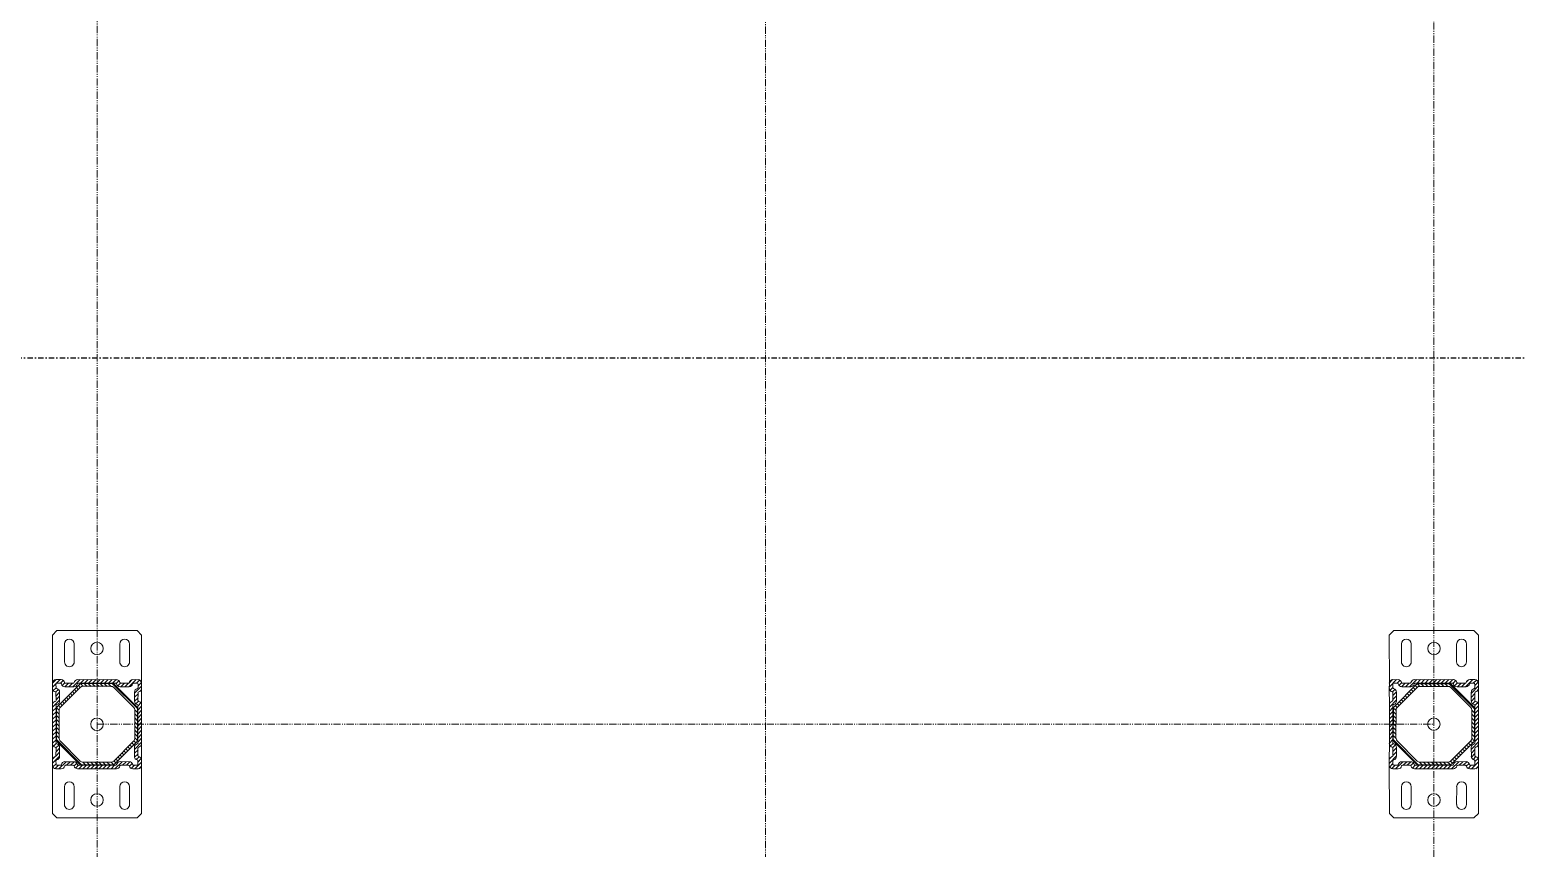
# Model space of a CAD drawing. Header units: millimetres. Extents: x 2179 to 44859, y 3478 to 159868.
# Drawn here: x 22321 to 23989, y 131248 to 132166 of the extents above; entities that cross this region are included whole.
import ezdxf

# ---------------------------------------------------------------- set-up
doc = ezdxf.new("R2010")
doc.units = ezdxf.units.MM
doc.linetypes.add('1_Čerchovaná 6_0mm', pattern=[12, 6, -3, 0, -3])
doc.linetypes.add('IMPORT-PHANTOM2', pattern=[14.732, 8.128, -1.524, 1.016, -1.524, 1.016, -1.524])
for name, color, linetype, lineweight in [('0-1', 7, 'IMPORT-PHANTOM2', 9), ('0-2', 7, 'Continuous', 9), ('2966-1_navrh dispozice stroju-HK_dwg-1', 7, 'Continuous', 9)]:
    doc.layers.add(name, color=color, linetype=linetype, lineweight=lineweight)
doc.layers.add('S-GRID-1', color=9, linetype='1_Čerchovaná 6_0mm', lineweight=25, true_color=0x808080)

# ---------------------------------------------------------------- blocks, each defined once
blk = doc.blocks.new('2966-1_navrh dispozice stroju-HK_dwg__X1464-903039-1NP _ stroje - KOTVÍCÍ BODY')
at = {"layer": '0-2'}
for p, q in [((-8393.8, 7765.3), (-8365.5, 7793.6)), ((-8364, 7790.6), (-8361, 7793.6)), ((-8359.5, 7790.6), (-8356.5, 7793.6)), ((-8355, 7790.6), (-8352, 7793.6)), ((-8350.5, 7790.6), (-8347.5, 7793.6)), ((-8346, 7790.6), (-8343, 7793.6)), ((-8341.5, 7790.6), (-8338.5, 7793.6)), ((-8337.1, 7790.6), (-8334.1, 7793.6)), ((-8332.6, 7790.6), (-8329.8, 7793.3)), ((-8329.4, 7789.3), (-8327.3, 7791.4)), ((-8327.1, 7787), (-8325, 7789.2)), ((-8324.9, 7784.8), (-8322.8, 7786.9)), ((-8322.7, 7782.5), (-8320.5, 7784.7)), ((-8320.4, 7780.3), (-8318.3, 7782.4)), ((-8318.2, 7778.1), (-8316, 7780.2)), ((-8315.9, 7775.8), (-8313.8, 7777.9)), ((-8313.7, 7773.6), (-8311.6, 7775.7)), ((-8311.4, 7771.3), (-8309.3, 7773.4)), ((-8393.8, 7760.8), (-8390.8, 7763.8)), ((-8393.8, 7756.3), (-8390.8, 7759.3)), ((-8309.2, 7769.1), (-8307.1, 7771.2)), ((-8306.9, 7766.8), (-8304.8, 7768.9)), ((-8305.8, 7763.5), (-8303, 7766.3)), ((-8305.8, 7759), (-8302.8, 7762)), ((-8305.8, 7754.5), (-8302.8, 7757.5)), ((-8393.8, 7751.8), (-8390.8, 7754.8)), ((-8393.8, 7747.3), (-8390.8, 7750.3)), ((-8393.8, 7742.8), (-8390.8, 7745.8)), ((-8393.8, 7738.3), (-8390.8, 7741.3)), ((-8305.8, 7750), (-8302.8, 7753)), ((-8305.8, 7745.5), (-8302.8, 7748.5)), ((-8305.8, 7741), (-8302.8, 7744)), ((-8305.8, 7736.5), (-8302.8, 7739.5)), ((-8393.8, 7733.8), (-8390.8, 7736.8)), ((-8393.6, 7729.6), (-8390.8, 7732.4)), ((-8391.6, 7727), (-8389.5, 7729.2)), ((-8389.4, 7724.8), (-8387.2, 7726.9)), ((-8387.1, 7722.6), (-8385, 7724.7)), ((-8384.9, 7720.3), (-8382.8, 7722.4)), ((-8330.7, 7702.6), (-8302.8, 7730.5)), ((-8305.8, 7732), (-8302.8, 7735)), ((-8382.6, 7718.1), (-8380.5, 7720.2)), ((-8380.4, 7715.8), (-8378.3, 7717.9)), ((-8378.1, 7713.6), (-8376, 7715.7)), ((-8375.9, 7711.3), (-8373.8, 7713.5)), ((-8373.7, 7709.1), (-8371.5, 7711.2)), ((-8371.4, 7706.8), (-8369.3, 7709)), ((-8369.2, 7704.6), (-8367, 7706.7)), ((-8366.5, 7702.7), (-8363.7, 7705.6)), ((-8362.2, 7702.6), (-8359.2, 7705.6)), ((-8357.7, 7702.6), (-8354.7, 7705.6)), ((-8353.2, 7702.6), (-8350.2, 7705.6)), ((-8348.7, 7702.6), (-8345.7, 7705.6)), ((-8344.2, 7702.6), (-8341.2, 7705.6)), ((-8339.7, 7702.6), (-8336.7, 7705.6)), ((-8335.3, 7702.6), (-8332.2, 7705.6))]:
    blk.add_line(p, q, dxfattribs=at)
blk = doc.blocks.new('2966-1_navrh dispozice stroju-HK_dwg__X1465-903040-1NP _ stroje - KOTVÍCÍ BODY')
at = {"layer": '0-2'}
for p, q in [((-8390.3, 7783.6), (-8398.3, 7791.6)), ((-8394.3, 7792.1), (-8397.9, 7795.7)), ((-8391.8, 7794.1), (-8395.6, 7797.9)), ((-8383.3, 7790.1), (-8391.3, 7798.1)), ((-8378.8, 7790.1), (-8382.8, 7794.1)), ((-8374.3, 7790.1), (-8378.3, 7794.1)), ((-8371.2, 7791.5), (-8374.2, 7794.5)), ((-8369.3, 7794.1), (-8372.5, 7797.3)), ((-8364.9, 7794.1), (-8368.9, 7798.1)), ((-8360.4, 7794.1), (-8364.4, 7798.1)), ((-8355.9, 7794.1), (-8359.9, 7798.1)), ((-8351.4, 7794.1), (-8355.4, 7798.1)), ((-8346.9, 7794.1), (-8350.9, 7798.1)), ((-8342.4, 7794.1), (-8346.4, 7798.1)), ((-8337.9, 7794.1), (-8341.9, 7798.1)), ((-8333.4, 7794.1), (-8337.4, 7798.1)), ((-8328.9, 7794.1), (-8332.9, 7798.1)), ((-8320.4, 7790.1), (-8328.4, 7798.1)), ((-8316, 7790.1), (-8320, 7794.1)), ((-8311.5, 7790.2), (-8315.5, 7794.1)), ((-8308.9, 7792), (-8312, 7795.1)), ((-8306.5, 7794.1), (-8310, 7797.6)), ((-8298.3, 7790.4), (-8306, 7798.1)), ((-8298.8, 7786.4), (-8302.3, 7789.9)), ((-8298.4, 7795), (-8301.4, 7798)), ((-8395.7, 7784.6), (-8398, 7786.9)), ((-8394.2, 7769.6), (-8397.2, 7772.6)), ((-8391.4, 7771.3), (-8394.4, 7774.3)), ((-8390.3, 7779.1), (-8394.3, 7783.1)), ((-8390.3, 7774.6), (-8394.3, 7778.6)), ((-8302.3, 7776.4), (-8306.3, 7780.4)), ((-8298.3, 7767.9), (-8306.3, 7775.9)), ((-8302.3, 7780.9), (-8306.2, 7784.9)), ((-8301.3, 7784.4), (-8304.4, 7787.5)), ((-8394.3, 7765.2), (-8398.3, 7769.2)), ((-8394.3, 7760.7), (-8398.3, 7764.7)), ((-8394.3, 7756.2), (-8398.3, 7760.2)), ((-8298.3, 7763.5), (-8302.3, 7767.5)), ((-8298.3, 7759), (-8302.3, 7763)), ((-8298.3, 7754.5), (-8302.3, 7758.5)), ((-8394.3, 7751.7), (-8398.3, 7755.7)), ((-8394.3, 7747.2), (-8398.3, 7751.2)), ((-8394.3, 7742.7), (-8398.3, 7746.7)), ((-8394.3, 7738.2), (-8398.3, 7742.2)), ((-8298.3, 7750), (-8302.3, 7754)), ((-8298.3, 7745.5), (-8302.3, 7749.5)), ((-8298.3, 7741), (-8302.3, 7745)), ((-8298.3, 7736.5), (-8302.3, 7740.5)), ((-8394.3, 7733.7), (-8398.3, 7737.7)), ((-8394.3, 7729.2), (-8398.3, 7733.2)), ((-8390.3, 7720.8), (-8398.3, 7728.8)), ((-8301.9, 7722.2), (-8304.9, 7725.2)), ((-8298.3, 7732), (-8302.3, 7736)), ((-8298.3, 7727.5), (-8302.3, 7731.5)), ((-8299.1, 7723.9), (-8302.3, 7727)), ((-8390.1, 7698.1), (-8398.3, 7706.3)), ((-8394.3, 7706.8), (-8397.6, 7710.1)), ((-8391.9, 7708.9), (-8394.9, 7711.9)), ((-8390.3, 7716.3), (-8394.3, 7720.3)), ((-8390.3, 7711.8), (-8394.3, 7715.8)), ((-8380.6, 7702.1), (-8384.6, 7706.1)), ((-8376.1, 7702.1), (-8380.1, 7706.1)), ((-8367.6, 7698.1), (-8375.6, 7706.1)), ((-8317.8, 7702.1), (-8321.8, 7706.1)), ((-8313.3, 7702.1), (-8317.3, 7706.1)), ((-8304.8, 7698.1), (-8312.8, 7706.1)), ((-8302.3, 7718.1), (-8306.3, 7722.1)), ((-8302.3, 7713.6), (-8306.3, 7717.6)), ((-8298.3, 7705.1), (-8306.3, 7713.1)), ((-8394.6, 7698.1), (-8398.3, 7701.8)), ((-8386.3, 7698.8), (-8389.6, 7702.1)), ((-8384.5, 7701.5), (-8387.5, 7704.5)), ((-8363.1, 7698.1), (-8367.1, 7702.1)), ((-8358.7, 7698.1), (-8362.7, 7702.1)), ((-8354.2, 7698.1), (-8358.2, 7702.1)), ((-8349.7, 7698.1), (-8353.7, 7702.1)), ((-8345.2, 7698.1), (-8349.2, 7702.1)), ((-8340.7, 7698.1), (-8344.7, 7702.1)), ((-8336.2, 7698.1), (-8340.2, 7702.1)), ((-8331.7, 7698.1), (-8335.7, 7702.1)), ((-8327.2, 7698.1), (-8331.2, 7702.1)), ((-8323.8, 7699.2), (-8326.8, 7702.2)), ((-8322.1, 7701.9), (-8325.1, 7705)), ((-8309.5, 7698.4), (-8311.8, 7700.6)), ((-8300.7, 7698.5), (-8304.3, 7702.1)), ((-8298.5, 7700.8), (-8302.3, 7704.6))]:
    blk.add_line(p, q, dxfattribs=at)
blk = doc.blocks.new('2966-1_navrh dispozice stroju-HK_dwg__X1466-903041-1NP _ stroje - KOTVÍCÍ BODY')
at = {"layer": '0-2'}
for p, q in [((-8393.8, 6265.6), (-8365.8, 6293.6)), ((-8364.3, 6290.6), (-8361.3, 6293.6)), ((-8359.8, 6290.6), (-8356.8, 6293.6)), ((-8355.3, 6290.6), (-8352.3, 6293.6)), ((-8350.8, 6290.6), (-8347.8, 6293.6)), ((-8346.3, 6290.6), (-8343.3, 6293.6)), ((-8341.8, 6290.6), (-8338.8, 6293.6)), ((-8337.4, 6290.6), (-8334.4, 6293.6)), ((-8332.9, 6290.6), (-8330, 6293.4)), ((-8329.5, 6289.4), (-8327.4, 6291.5)), ((-8327.3, 6287.2), (-8325.2, 6289.3)), ((-8325, 6284.9), (-8322.9, 6287.1)), ((-8322.8, 6282.7), (-8320.7, 6284.8)), ((-8320.6, 6280.4), (-8318.4, 6282.6)), ((-8318.3, 6278.2), (-8316.2, 6280.3)), ((-8316.1, 6276), (-8313.9, 6278.1)), ((-8313.8, 6273.7), (-8311.7, 6275.8)), ((-8311.6, 6271.5), (-8309.5, 6273.6)), ((-8309.3, 6269.2), (-8307.2, 6271.3)), ((-8393.8, 6261.1), (-8390.8, 6264.1)), ((-8393.8, 6256.6), (-8390.8, 6259.6)), ((-8393.8, 6252.1), (-8390.8, 6255.1)), ((-8307.1, 6267), (-8305, 6269.1)), ((-8305.8, 6263.8), (-8303, 6266.5)), ((-8305.8, 6259.3), (-8302.8, 6262.3)), ((-8305.8, 6254.8), (-8302.8, 6257.8)), ((-8393.8, 6247.6), (-8390.8, 6250.6)), ((-8393.8, 6243.1), (-8390.8, 6246.1)), ((-8393.8, 6238.6), (-8390.8, 6241.6)), ((-8305.8, 6250.3), (-8302.8, 6253.3)), ((-8305.8, 6245.8), (-8302.8, 6248.8)), ((-8305.8, 6241.3), (-8302.8, 6244.3)), ((-8305.8, 6236.8), (-8302.8, 6239.8)), ((-8393.8, 6234.1), (-8390.8, 6237.1)), ((-8393.6, 6229.8), (-8390.8, 6232.6)), ((-8391.8, 6227.2), (-8389.6, 6229.3)), ((-8389.5, 6225), (-8387.4, 6227.1)), ((-8387.3, 6222.7), (-8385.2, 6224.8)), ((-8385, 6220.5), (-8382.9, 6222.6)), ((-8331.1, 6202.6), (-8302.8, 6230.8)), ((-8305.8, 6232.3), (-8302.8, 6235.3)), ((-8382.8, 6218.2), (-8380.7, 6220.3)), ((-8380.5, 6216), (-8378.4, 6218.1)), ((-8378.3, 6213.7), (-8376.2, 6215.8)), ((-8376, 6211.5), (-8373.9, 6213.6)), ((-8373.8, 6209.2), (-8371.7, 6211.4)), ((-8371.6, 6207), (-8369.4, 6209.1)), ((-8369.3, 6204.7), (-8367.2, 6206.9)), ((-8366.8, 6202.8), (-8364, 6205.6)), ((-8362.5, 6202.6), (-8359.5, 6205.6)), ((-8358, 6202.6), (-8355, 6205.6)), ((-8353.5, 6202.6), (-8350.5, 6205.6)), ((-8349, 6202.6), (-8346, 6205.6)), ((-8344.5, 6202.6), (-8341.5, 6205.6)), ((-8340, 6202.6), (-8337, 6205.6)), ((-8335.6, 6202.6), (-8332.6, 6205.6))]:
    blk.add_line(p, q, dxfattribs=at)
blk = doc.blocks.new('2966-1_navrh dispozice stroju-HK_dwg__X1467-903042-1NP _ stroje - KOTVÍCÍ BODY')
at = {"layer": '0-2'}
for p, q in [((-8390.3, 6283.9), (-8398.3, 6291.9)), ((-8394.3, 6292.4), (-8397.8, 6295.9)), ((-8391.5, 6294.1), (-8395.3, 6297.9)), ((-8383, 6290.1), (-8391, 6298.1)), ((-8378.5, 6290.1), (-8382.5, 6294.1)), ((-8374, 6290.1), (-8378, 6294.1)), ((-8371.1, 6291.7), (-8374.1, 6294.7)), ((-8369, 6294.1), (-8372.4, 6297.4)), ((-8364.6, 6294.1), (-8368.6, 6298.1)), ((-8360.1, 6294.1), (-8364.1, 6298.1)), ((-8355.6, 6294.1), (-8359.6, 6298.1)), ((-8351.1, 6294.1), (-8355.1, 6298.1)), ((-8346.6, 6294.1), (-8350.6, 6298.1)), ((-8342.1, 6294.1), (-8346.1, 6298.1)), ((-8337.6, 6294.1), (-8341.6, 6298.1)), ((-8333.1, 6294.1), (-8337.1, 6298.1)), ((-8328.6, 6294.1), (-8332.6, 6298.1)), ((-8320.1, 6290.1), (-8328.1, 6298.1)), ((-8315.7, 6290.1), (-8319.7, 6294.1)), ((-8311.3, 6290.2), (-8315.2, 6294.1)), ((-8308.8, 6292.2), (-8311.9, 6295.3)), ((-8306.2, 6294.1), (-8309.8, 6297.7)), ((-8298.3, 6290.7), (-8305.7, 6298.1)), ((-8298.7, 6286.6), (-8302.3, 6290.2)), ((-8298.6, 6295.4), (-8301, 6297.8)), ((-8395.3, 6284.4), (-8398.2, 6287.3)), ((-8394.1, 6269.7), (-8397.1, 6272.7)), ((-8391.3, 6271.4), (-8394.4, 6274.5)), ((-8390.3, 6279.4), (-8394.3, 6283.4)), ((-8390.3, 6274.9), (-8394.3, 6278.9)), ((-8302.3, 6276.7), (-8306.3, 6280.7)), ((-8298.3, 6268.2), (-8306.3, 6276.2)), ((-8302.3, 6281.2), (-8306.2, 6285.1)), ((-8301.1, 6284.5), (-8304.2, 6287.6)), ((-8394.3, 6265.5), (-8398.3, 6269.5)), ((-8394.3, 6261), (-8398.3, 6265)), ((-8394.3, 6256.5), (-8398.3, 6260.5)), ((-8394.3, 6252), (-8398.3, 6256)), ((-8298.3, 6263.8), (-8302.3, 6267.8)), ((-8298.3, 6259.3), (-8302.3, 6263.3)), ((-8298.3, 6254.8), (-8302.3, 6258.8)), ((-8394.3, 6247.5), (-8398.3, 6251.5)), ((-8394.3, 6243), (-8398.3, 6247)), ((-8394.3, 6238.5), (-8398.3, 6242.5)), ((-8394.3, 6234), (-8398.3, 6238)), ((-8298.3, 6250.3), (-8302.3, 6254.3)), ((-8298.3, 6245.8), (-8302.3, 6249.8)), ((-8298.3, 6241.3), (-8302.3, 6245.3)), ((-8298.3, 6236.8), (-8302.3, 6240.8)), ((-8394.3, 6229.5), (-8398.3, 6233.5)), ((-8390.3, 6221.1), (-8398.3, 6229.1)), ((-8302.3, 6218.4), (-8306.3, 6222.3)), ((-8301.7, 6222.3), (-8304.7, 6225.3)), ((-8298.3, 6232.3), (-8302.3, 6236.3)), ((-8298.3, 6227.8), (-8302.3, 6231.8)), ((-8299, 6224), (-8302.3, 6227.3)), ((-8389.8, 6198.1), (-8398.3, 6206.6)), ((-8394.3, 6207.1), (-8397.5, 6210.3)), ((-8391.7, 6209), (-8394.7, 6212)), ((-8390.3, 6216.6), (-8394.3, 6220.6)), ((-8390.3, 6212.1), (-8394.3, 6216.1)), ((-8384.4, 6201.7), (-8387.4, 6204.7)), ((-8380.3, 6202.1), (-8384.3, 6206.1)), ((-8375.8, 6202.1), (-8379.8, 6206.1)), ((-8367.3, 6198.1), (-8375.3, 6206.1)), ((-8321.9, 6202), (-8325, 6205.1)), ((-8317.5, 6202.1), (-8321.5, 6206.1)), ((-8313, 6202.1), (-8317, 6206.1)), ((-8304.5, 6198.1), (-8312.5, 6206.1)), ((-8302.3, 6213.9), (-8306.3, 6217.9)), ((-8298.3, 6205.4), (-8306.3, 6213.4)), ((-8298.5, 6201), (-8302.3, 6204.9)), ((-8394.3, 6198.1), (-8398.3, 6202.1)), ((-8386.1, 6198.9), (-8389.3, 6202.1)), ((-8362.8, 6198.1), (-8366.8, 6202.1)), ((-8358.4, 6198.1), (-8362.4, 6202.1)), ((-8353.9, 6198.1), (-8357.9, 6202.1)), ((-8349.4, 6198.1), (-8353.4, 6202.1)), ((-8344.9, 6198.1), (-8348.9, 6202.1)), ((-8340.4, 6198.1), (-8344.4, 6202.1)), ((-8335.9, 6198.1), (-8339.9, 6202.1)), ((-8331.4, 6198.1), (-8335.4, 6202.1)), ((-8326.9, 6198.1), (-8330.9, 6202.1)), ((-8323.6, 6199.3), (-8326.6, 6202.3)), ((-8309.1, 6198.2), (-8312, 6201.1)), ((-8300.5, 6198.6), (-8304, 6202.1))]:
    blk.add_line(p, q, dxfattribs=at)
blk = doc.blocks.new('2966-1_navrh dispozice stroju-HK_dwg-867852-1NP _ stroje - KOTVÍCÍ BODY')
at = {"layer": '0-1'}
for p, q in [((-15836.8, 17684.7), (-337.4, 8367.9)), ((-3936.1, 9656.1), (-3163.4, 10941.7))]:
    blk.add_line(p, q, dxfattribs=at)
at = {"layer": '0-1', "flags": 128}
blk.add_lwpolyline([(-1810.9, 10128.7), (-15450.4, 18327.5), (-16223.2, 17041.9), (-2583.7, 8843.1)], close=True, dxfattribs=at)
at = {"layer": '0-2'}
for p, q in [((-3210.2, 10999.6), (-3227.4, 11009.9)), ((-3221.7, 11019.3), (-3204.5, 11009)), ((-3189, 10988.3), (-3184.6, 10995.6)), ((-3186, 10985.6), (-3180.8, 10994.2)), ((-3185.5, 11001.9), (-3182.5, 11006.9)), ((-3181.7, 11000.5), (-3179.6, 11003.9)), ((-3178.2, 11004.3), (-3174.8, 11002.2)), ((-3172.6, 10996.2), (-3164, 10991)), ((-3169.9, 10999.3), (-3162.5, 10994.9)), ((-3157.7, 10991.9), (-3121.6, 10970.3)), ((-3217.4, 10948.7), (-3195, 10986.1)), ((-3213.6, 10947.3), (-3191.9, 10983.4)), ((-3193.5, 10979.8), (-3211.2, 10950.4)), ((-3191.6, 10977.2), (-3208, 10949.9)), ((-3157.7, 10990), (-3191, 10981.7)), ((-3158.2, 10986.8), (-3189.1, 10979.1)), ((-3127.8, 10969.9), (-3155.1, 10986.3)), ((-3125.2, 10971.8), (-3154.6, 10989.5)), ((-3253.6, 10966.2), (-3236.5, 10955.9)), ((-3118.3, 10936.5), (-3126, 10967.4)), ((-3115.1, 10936), (-3123.4, 10969.4)), ((-3119.5, 10964.3), (-3110.8, 10959.1)), ((-3116.8, 10967.3), (-3109.4, 10962.9)), ((-3104.6, 10960), (-3101.1, 10957.9)), ((-3242.2, 10946.5), (-3259.3, 10956.8)), ((-3221, 10935.1), (-3216.5, 10942.5)), ((-3211.7, 10947.4), (-3203.4, 10914)), ((-3208.5, 10946.9), (-3200.7, 10915.9)), ((-3108.8, 10950.9), (-3114, 10942.3)), ((-3105.7, 10948.2), (-3110.2, 10940.9)), ((-3100.7, 10956.5), (-3102.8, 10953.1)), ((-3096.8, 10955.3), (-3099.8, 10950.4)), ((-3229.9, 10928), (-3226.9, 10933)), ((-3226, 10926.8), (-3223.9, 10930.3)), ((-3222.2, 10923.3), (-3225.6, 10925.4)), ((-3217.9, 10932.4), (-3212.7, 10941.1)), ((-3135.1, 10906.1), (-3118.7, 10933.4)), ((-3113.1, 10936), (-3134.8, 10899.9)), ((-3133.2, 10903.5), (-3115.5, 10933)), ((-3109.3, 10934.6), (-3131.7, 10897.2)), ((-3073.1, 10917.2), (-3090.2, 10927.5)), ((-3084.6, 10936.9), (-3067.4, 10926.6)), ((-3209.9, 10916), (-3217.3, 10920.4)), ((-3207.2, 10919), (-3215.9, 10924.2)), ((-3169, 10891.4), (-3205.1, 10913.1)), ((-3201.5, 10911.5), (-3172.1, 10893.8)), ((-3198.9, 10913.5), (-3171.6, 10897)), ((-3169, 10893.4), (-3135.7, 10901.7)), ((-3168.6, 10896.6), (-3137.6, 10904.3)), ((-3154.1, 10887.1), (-3162.8, 10892.3)), ((-3140.7, 10897.8), (-3145.9, 10889.1)), ((-3137.7, 10895.1), (-3142.1, 10887.7)), ((-3156.8, 10884.1), (-3164.2, 10888.5)), ((-3148.5, 10879.1), (-3152, 10881.2)), ((-3145, 10882.9), (-3147.1, 10879.4)), ((-3141.2, 10881.5), (-3144.2, 10876.5)), ((-3116.5, 10883.8), (-3099.4, 10873.4)), ((-3105, 10864), (-3122.2, 10874.3)), ((-3983, 9714), (-4000.1, 9724.3)), ((-3994.5, 9733.7), (-3977.3, 9723.4)), ((-3961.8, 9702.6), (-3957.4, 9710)), ((-3958.8, 9699.9), (-3953.6, 9708.6)), ((-3958.3, 9716.3), (-3955.3, 9721.2)), ((-3954.5, 9714.9), (-3952.4, 9718.3)), ((-3951, 9718.7), (-3947.5, 9716.6)), ((-3945.4, 9710.6), (-3936.7, 9705.4)), ((-3942.7, 9713.7), (-3935.3, 9709.2)), ((-3990.2, 9663.1), (-3967.8, 9700.5)), ((-3986.4, 9661.7), (-3964.7, 9697.8)), ((-3966.3, 9694.2), (-3984, 9664.8)), ((-3964.4, 9691.6), (-3980.8, 9664.3)), ((-3930.5, 9704.4), (-3963.8, 9696.1)), ((-3930.9, 9701.2), (-3961.9, 9693.4)), ((-3930.5, 9706.3), (-3894.4, 9684.6)), ((-3900.6, 9684.3), (-3927.9, 9700.7)), ((-3898, 9686.2), (-3927.4, 9703.9)), ((-4026.4, 9680.6), (-4009.3, 9670.3)), ((-3891.1, 9650.9), (-3898.8, 9681.8)), ((-3887.8, 9650.4), (-3896.2, 9683.7)), ((-3892.3, 9678.7), (-3883.6, 9673.5)), ((-3889.6, 9681.7), (-3882.2, 9677.3)), ((-3877.4, 9674.4), (-3873.9, 9672.3)), ((-4014.9, 9660.8), (-4032.1, 9671.1)), ((-3984.5, 9661.7), (-3976.1, 9628.4)), ((-3981.2, 9661.3), (-3973.5, 9630.3)), ((-3881.6, 9665.3), (-3886.8, 9656.7)), ((-3878.5, 9662.6), (-3883, 9655.2)), ((-3873.5, 9670.9), (-3875.6, 9667.5)), ((-3869.6, 9669.7), (-3872.6, 9664.8)), ((-4002.7, 9642.4), (-3999.7, 9647.4)), ((-3998.8, 9641.2), (-3996.7, 9644.7)), ((-3993.8, 9649.5), (-3989.3, 9656.9)), ((-3990.7, 9646.8), (-3985.5, 9655.5)), ((-3907.9, 9620.5), (-3891.5, 9647.8)), ((-3885.9, 9650.4), (-3907.6, 9614.3)), ((-3906, 9617.9), (-3888.3, 9647.4)), ((-3882.1, 9649), (-3904.5, 9611.6)), ((-3845.9, 9631.5), (-3863, 9641.9)), ((-3857.3, 9651.3), (-3840.2, 9641)), ((-3994.9, 9637.7), (-3998.4, 9639.8)), ((-3982.7, 9630.4), (-3990.1, 9634.8)), ((-3980, 9633.4), (-3988.7, 9638.6)), ((-3941.8, 9605.8), (-3977.9, 9627.5)), ((-3974.3, 9625.9), (-3944.9, 9608.2)), ((-3971.7, 9627.9), (-3944.4, 9611.4)), ((-3941.8, 9607.8), (-3908.5, 9616.1)), ((-3941.3, 9611), (-3910.4, 9618.7)), ((-3913.5, 9612.2), (-3918.7, 9603.5)), ((-3910.5, 9609.5), (-3914.9, 9602.1)), ((-3929.6, 9598.4), (-3937, 9602.9)), ((-3926.9, 9601.5), (-3935.5, 9606.7)), ((-3921.3, 9593.5), (-3924.7, 9595.5)), ((-3917.8, 9597.3), (-3919.9, 9593.8)), ((-3914, 9595.8), (-3917, 9590.9)), ((-3889.3, 9598.1), (-3872.1, 9587.8)), ((-3877.8, 9578.4), (-3895, 9588.7))]:
    blk.add_line(p, q, dxfattribs=at)
at = {"layer": '0-2', "flags": 128}
for points in [[(-3172.1, 11005.2), (-3177, 11008.2), (-3223.3, 11036), (-3230.2, 11034.3), (-3276.5, 10957.2), (-3274.8, 10950.3), (-3228.5, 10922.5), (-3223.6, 10919.5), (-3207.8, 10910.1), (-3170.4, 10887.6), (-3154.7, 10878.1), (-3149.7, 10875.1), (-3103.4, 10847.3), (-3096.5, 10849), (-3050.2, 10926.1), (-3051.9, 10933), (-3098.2, 10960.8), (-3103.1, 10963.8), (-3118.9, 10973.3), (-3156.3, 10995.8)], [(-3944.8, 9719.6), (-3949.8, 9722.6), (-3996.1, 9750.4), (-4003, 9748.7), (-4049.3, 9671.6), (-4047.6, 9664.7), (-4001.3, 9636.9), (-3996.4, 9633.9), (-3980.6, 9624.4), (-3943.2, 9602), (-3927.5, 9592.5), (-3922.5, 9589.5), (-3876.2, 9561.7), (-3869.3, 9563.4), (-3823, 9640.5), (-3824.7, 9647.4), (-3871, 9675.2), (-3875.9, 9678.2), (-3891.7, 9687.7), (-3929.1, 9710.1)]]:
    blk.add_lwpolyline(points, close=True, dxfattribs=at)
at = {"layer": '0-2'}
for centre in [(-3236.2, 10985.5), (-3163.4, 10941.7), (-3090.5, 10897.9), (-4009, 9699.9), (-3936.1, 9656.1), (-3863.3, 9612.3)]:
    blk.add_circle(centre, 7, dxfattribs=at)
for centre, radius, start, end in [((-3224.5, 11014.6), 5.5, 58.9896, 238.9896), ((-3207.4, 11004.3), 5.5, 238.9896, 58.9896), ((-3179.1, 11004.8), 4, 58.9896, 148.9896), ((-3182.1, 10999.8), 4, 148.9896, 227.4527), ((-3185.5, 10996.1), 1, 328.9896, 47.4527), ((-3180.8, 11000), 1, 148.9896, 227.4527), ((-3184.2, 10996.3), 4, 328.9896, 47.4527), ((-3178.7, 11003.4), 1, 58.9896, 148.9896), ((-3175.3, 11001.3), 1, 340.5266, 58.9896), ((-3170.6, 10999.7), 4, 160.5266, 238.9896), ((-3174.1, 11001.8), 4, 340.5266, 58.9896), ((-3169.4, 11000.1), 1, 160.5266, 238.9896), ((-3161.9, 10994.5), 4, 238.9896, 317.4527), ((-3162, 10995.7), 1, 238.9896, 317.4527), ((-3158.3, 10992.3), 4, 58.9896, 137.4527), ((-3158.2, 10991.1), 1, 58.9896, 137.4527), ((-3191.6, 10984.1), 4, 70.5266, 148.9896), ((-3190.1, 10977.8), 4, 103.9896, 148.9896), ((-3191.1, 10982.9), 1, 70.5266, 148.9896), ((-3188.1, 10975.2), 4, 103.9896, 148.9896), ((-3189.4, 10987.6), 4, 250.5266, 328.9896), ((-3189.9, 10988.8), 1, 250.5266, 328.9896), ((-3157.2, 10982.9), 4, 58.9896, 103.9896), ((-3156.7, 10986.1), 4, 58.9896, 103.9896), ((-3256.5, 10961.5), 5.5, 58.9896, 238.9896), ((-3129.9, 10966.5), 4, 13.9896, 58.9896), ((-3127.2, 10968.4), 4, 13.9896, 58.9896), ((-3122.1, 10969.4), 1, 340.5266, 58.9896), ((-3117.4, 10967.7), 4, 160.5266, 238.9896), ((-3121, 10969.9), 4, 340.5266, 58.9896), ((-3116.3, 10968.2), 1, 160.5266, 238.9896), ((-3108.8, 10962.5), 4, 238.9896, 317.4527), ((-3108.9, 10963.8), 1, 238.9896, 317.4527), ((-3105.2, 10960.4), 4, 58.9896, 137.4527), ((-3105.1, 10959.1), 1, 58.9896, 137.4527), ((-3100.2, 10957.4), 4, 328.9896, 58.9896), ((-3239.3, 10951.2), 5.5, 238.9896, 58.9896), ((-3214, 10946.7), 4, 148.9896, 227.4527), ((-3217.4, 10943), 1, 328.9896, 47.4527), ((-3212.8, 10946.8), 1, 148.9896, 227.4527), ((-3216.2, 10943.1), 4, 328.9896, 47.4527), ((-3207.8, 10948.3), 4, 148.9896, 193.9896), ((-3204.6, 10947.8), 4, 148.9896, 193.9896), ((-3110.6, 10940.2), 4, 148.9896, 227.4527), ((-3105.4, 10948.9), 4, 70.5266, 148.9896), ((-3104.9, 10947.7), 1, 70.5266, 148.9896), ((-3103.2, 10952.4), 4, 250.5266, 328.9896), ((-3103.7, 10953.6), 1, 250.5266, 328.9896), ((-3101.6, 10957.1), 1, 328.9896, 58.9896), ((-3226.5, 10925.9), 4, 148.9896, 238.9896), ((-3223.5, 10930.9), 4, 70.5266, 148.9896), ((-3225.1, 10926.3), 1, 148.9896, 238.9896), ((-3223, 10929.8), 1, 70.5266, 148.9896), ((-3221.4, 10934.5), 4, 250.5266, 328.9896), ((-3221.8, 10935.6), 1, 250.5266, 328.9896), ((-3218, 10920.8), 4, 58.9896, 137.4527), ((-3122.1, 10935.5), 4, 328.9896, 13.9896), ((-3118.9, 10935), 4, 328.9896, 13.9896), ((-3113.9, 10936.5), 1, 328.9896, 47.4527), ((-3109.3, 10940.3), 1, 148.9896, 227.4527), ((-3112.7, 10936.7), 4, 328.9896, 47.4527), ((-3087.4, 10932.2), 5.5, 58.9896, 238.9896), ((-3070.2, 10921.9), 5.5, 238.9896, 58.9896), ((-3221.5, 10923), 4, 238.9896, 317.4527), ((-3221.6, 10924.2), 1, 238.9896, 317.4527), ((-3217.8, 10919.6), 1, 58.9896, 137.4527), ((-3210.5, 10915.1), 1, 340.5266, 58.9896), ((-3205.7, 10913.5), 4, 160.5266, 238.9896), ((-3209.3, 10915.6), 4, 340.5266, 58.9896), ((-3204.6, 10913.9), 1, 160.5266, 238.9896), ((-3199.5, 10915), 4, 193.9896, 238.9896), ((-3196.9, 10916.9), 4, 193.9896, 238.9896), ((-3170, 10897.2), 4, 238.9896, 283.9896), ((-3169.5, 10900.5), 4, 238.9896, 283.9896), ((-3168.5, 10892.3), 1, 238.9896, 317.4527), ((-3164.8, 10888.9), 4, 58.9896, 137.4527), ((-3137.3, 10895.7), 4, 70.5266, 148.9896), ((-3136.8, 10894.6), 1, 70.5266, 148.9896), ((-3138.6, 10908.2), 4, 283.9896, 328.9896), ((-3135.2, 10899.3), 4, 250.5266, 328.9896), ((-3135.6, 10900.4), 1, 250.5266, 328.9896), ((-3136.6, 10905.6), 4, 283.9896, 328.9896), ((-3168.4, 10891), 4, 238.9896, 317.4527), ((-3164.7, 10887.6), 1, 58.9896, 137.4527), ((-3157.3, 10883.2), 1, 340.5266, 58.9896), ((-3152.6, 10881.5), 4, 160.5266, 238.9896), ((-3156.2, 10883.7), 4, 340.5266, 58.9896), ((-3151.4, 10882), 1, 160.5266, 238.9896), ((-3147.6, 10878.5), 4, 238.9896, 328.9896), ((-3148, 10879.9), 1, 238.9896, 328.9896), ((-3142.5, 10887.1), 4, 148.9896, 227.4527), ((-3145.9, 10883.4), 1, 328.9896, 47.4527), ((-3141.3, 10887.2), 1, 148.9896, 227.4527), ((-3144.6, 10883.5), 4, 328.9896, 47.4527), ((-3119.3, 10879), 5.5, 58.9896, 238.9896), ((-3102.2, 10868.7), 5.5, 238.9896, 58.9896), ((-3997.3, 9729), 5.5, 58.9896, 238.9896), ((-3980.2, 9718.7), 5.5, 238.9896, 58.9896), ((-3954.9, 9714.2), 4, 148.9896, 227.4527), ((-3958.2, 9710.5), 1, 328.9896, 47.4527), ((-3951.9, 9719.2), 4, 58.9896, 148.9896), ((-3953.6, 9714.3), 1, 148.9896, 227.4527), ((-3957, 9710.7), 4, 328.9896, 47.4527), ((-3951.5, 9717.8), 1, 58.9896, 148.9896), ((-3948.1, 9715.7), 1, 340.5266, 58.9896), ((-3943.3, 9714.1), 4, 160.5266, 238.9896), ((-3946.9, 9716.2), 4, 340.5266, 58.9896), ((-3942.2, 9714.5), 1, 160.5266, 238.9896), ((-3934.8, 9710.1), 1, 238.9896, 317.4527), ((-3931.1, 9706.7), 4, 58.9896, 137.4527), ((-3964.3, 9698.4), 4, 70.5266, 148.9896), ((-3962.9, 9692.2), 4, 103.9896, 148.9896), ((-3963.9, 9697.3), 1, 70.5266, 148.9896), ((-3960.9, 9689.6), 4, 103.9896, 148.9896), ((-3962.2, 9702), 4, 250.5266, 328.9896), ((-3962.7, 9703.2), 1, 250.5266, 328.9896), ((-3934.7, 9708.9), 4, 238.9896, 317.4527), ((-3931, 9705.5), 1, 58.9896, 137.4527), ((-3930, 9697.3), 4, 58.9896, 103.9896), ((-3929.5, 9700.5), 4, 58.9896, 103.9896), ((-4029.3, 9675.9), 5.5, 58.9896, 238.9896), ((-3902.6, 9680.8), 4, 13.9896, 58.9896), ((-3900, 9682.8), 4, 13.9896, 58.9896), ((-3894.9, 9683.8), 1, 340.5266, 58.9896), ((-3890.2, 9682.1), 4, 160.5266, 238.9896), ((-3893.8, 9684.3), 4, 340.5266, 58.9896), ((-3889, 9682.6), 1, 160.5266, 238.9896), ((-3881.5, 9676.9), 4, 238.9896, 317.4527), ((-3881.7, 9678.2), 1, 238.9896, 317.4527), ((-3878, 9674.8), 4, 58.9896, 137.4527), ((-3877.9, 9673.5), 1, 58.9896, 137.4527), ((-3873, 9671.8), 4, 328.9896, 58.9896), ((-4012.1, 9665.6), 5.5, 238.9896, 58.9896), ((-3986.8, 9661.1), 4, 148.9896, 227.4527), ((-3990.2, 9657.4), 1, 328.9896, 47.4527), ((-3985.6, 9661.2), 1, 148.9896, 227.4527), ((-3988.9, 9657.5), 4, 328.9896, 47.4527), ((-3980.6, 9662.7), 4, 148.9896, 193.9896), ((-3977.4, 9662.2), 4, 148.9896, 193.9896), ((-3878.1, 9663.3), 4, 70.5266, 148.9896), ((-3877.7, 9662.1), 1, 70.5266, 148.9896), ((-3876, 9666.8), 4, 250.5266, 328.9896), ((-3876.5, 9668), 1, 250.5266, 328.9896), ((-3874.4, 9671.4), 1, 328.9896, 58.9896), ((-3999.3, 9640.3), 4, 148.9896, 238.9896), ((-3996.3, 9645.3), 4, 70.5266, 148.9896), ((-3997.9, 9640.7), 1, 148.9896, 238.9896), ((-3995.8, 9644.1), 1, 70.5266, 148.9896), ((-3994.1, 9648.9), 4, 250.5266, 328.9896), ((-3994.6, 9650), 1, 250.5266, 328.9896), ((-3894.9, 9649.9), 4, 328.9896, 13.9896), ((-3891.7, 9649.4), 4, 328.9896, 13.9896), ((-3883.4, 9654.6), 4, 148.9896, 227.4527), ((-3886.7, 9650.9), 1, 328.9896, 47.4527), ((-3882.1, 9654.7), 1, 148.9896, 227.4527), ((-3885.5, 9651), 4, 328.9896, 47.4527), ((-3860.2, 9646.6), 5.5, 58.9896, 238.9896), ((-3843, 9636.3), 5.5, 238.9896, 58.9896), ((-3994.3, 9637.3), 4, 238.9896, 317.4527), ((-3994.4, 9638.6), 1, 238.9896, 317.4527), ((-3990.7, 9635.2), 4, 58.9896, 137.4527), ((-3990.6, 9634), 1, 58.9896, 137.4527), ((-3983.2, 9629.5), 1, 340.5266, 58.9896), ((-3978.5, 9627.9), 4, 160.5266, 238.9896), ((-3982.1, 9630), 4, 340.5266, 58.9896), ((-3977.4, 9628.3), 1, 160.5266, 238.9896), ((-3972.3, 9629.3), 4, 193.9896, 238.9896), ((-3969.6, 9631.3), 4, 193.9896, 238.9896), ((-3942.8, 9611.6), 4, 238.9896, 283.9896), ((-3942.3, 9614.8), 4, 238.9896, 283.9896), ((-3937.6, 9603.3), 4, 58.9896, 137.4527), ((-3910.1, 9610.1), 4, 70.5266, 148.9896), ((-3909.6, 9609), 1, 70.5266, 148.9896), ((-3911.4, 9622.6), 4, 283.9896, 328.9896), ((-3908, 9613.7), 4, 250.5266, 328.9896), ((-3908.4, 9614.8), 1, 250.5266, 328.9896), ((-3909.4, 9619.9), 4, 283.9896, 328.9896), ((-3941.2, 9605.4), 4, 238.9896, 317.4527), ((-3941.3, 9606.6), 1, 238.9896, 317.4527), ((-3937.5, 9602), 1, 58.9896, 137.4527), ((-3930.1, 9597.6), 1, 340.5266, 58.9896), ((-3925.4, 9595.9), 4, 160.5266, 238.9896), ((-3928.9, 9598.1), 4, 340.5266, 58.9896), ((-3924.2, 9596.4), 1, 160.5266, 238.9896), ((-3920.4, 9592.9), 4, 238.9896, 328.9896), ((-3920.8, 9594.3), 1, 238.9896, 328.9896), ((-3915.3, 9601.5), 4, 148.9896, 227.4527), ((-3918.7, 9597.8), 1, 328.9896, 47.4527), ((-3914, 9601.6), 1, 148.9896, 227.4527), ((-3917.4, 9597.9), 4, 328.9896, 47.4527), ((-3892.1, 9593.4), 5.5, 58.9896, 238.9896), ((-3875, 9583.1), 5.5, 238.9896, 58.9896)]:
    blk.add_arc(centre, radius, start, end, dxfattribs=at)
at = {"rotation": 328.989640494807}
for name in ['2966-1_navrh dispozice stroju-HK_dwg__X1465-903040-1NP _ stroje - KOTVÍCÍ BODY', '2966-1_navrh dispozice stroju-HK_dwg__X1464-903039-1NP _ stroje - KOTVÍCÍ BODY', '2966-1_navrh dispozice stroju-HK_dwg__X1467-903042-1NP _ stroje - KOTVÍCÍ BODY', '2966-1_navrh dispozice stroju-HK_dwg__X1466-903041-1NP _ stroje - KOTVÍCÍ BODY']:
    blk.add_blockref(name, (0, 0), dxfattribs=at)

msp = doc.modelspace()

# ---------------------------------------------------------------- linework, layer by layer
at = {"layer": 'S-GRID-1'}
msp.add_line((15251.9, 131797.9), (41989.2, 131797.9), dxfattribs=at)

# ---------------------------------------------------------------- block references
at = {"layer": '2966-1_navrh dispozice stroju-HK_dwg-1', "rotation": 301.0103595051954}
msp.add_blockref('2966-1_navrh dispozice stroju-HK_dwg-867852-1NP _ stroje - KOTVÍCÍ BODY', (16148.3, 123038.5), dxfattribs=at)

doc.saveas('drawing.dxf')
